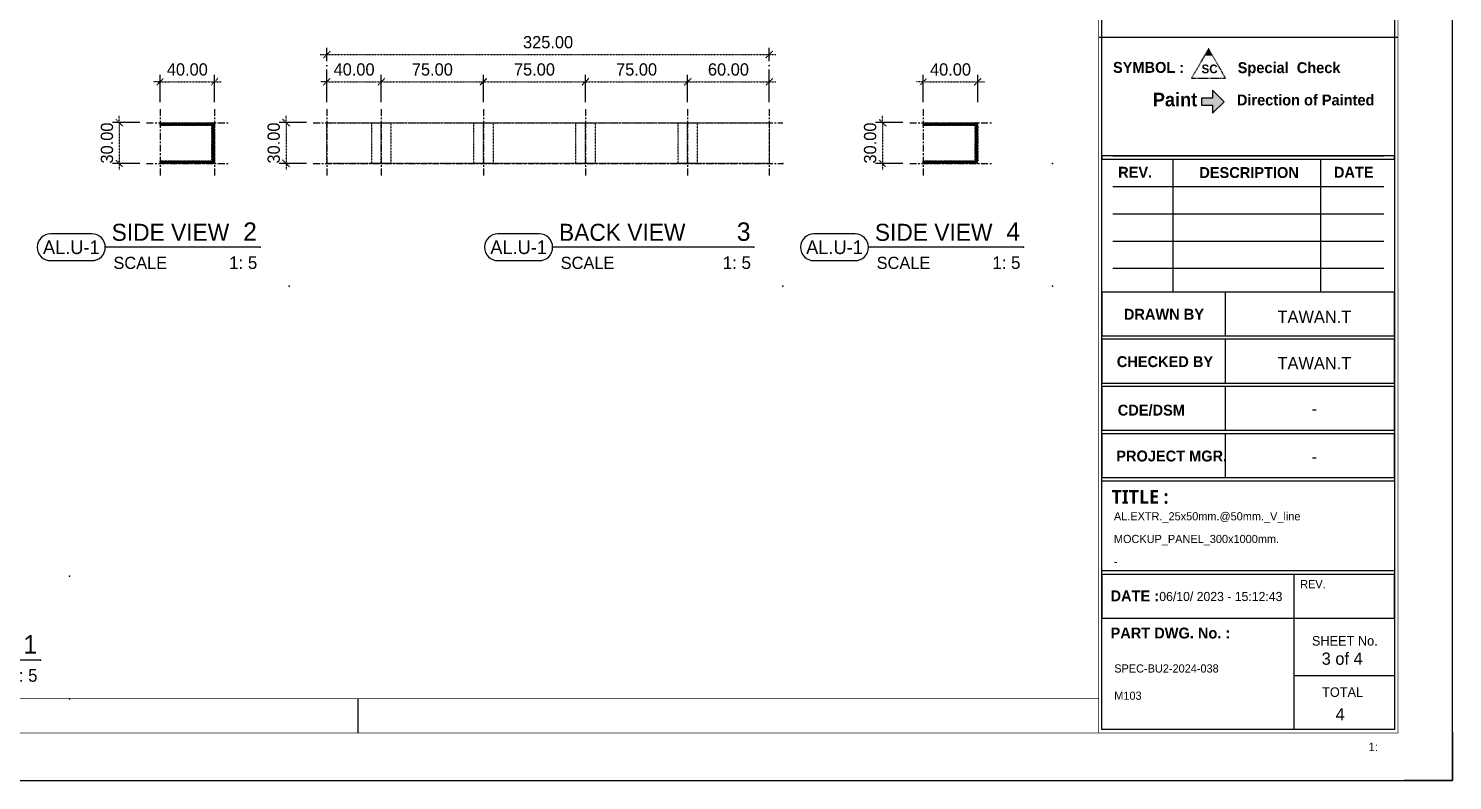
# Model space of a CAD drawing. Header units: millimetres. Extents: x -244126 to 368105, y -173968 to 259060.
# Drawn here: x 12946 to 13992, y 58173 to 58725 of the extents above; entities that cross this region are included whole.
import ezdxf
from ezdxf.enums import TextEntityAlignment as Align

# ---------------------------------------------------------------- set-up
doc = ezdxf.new("R2010")
doc.units = ezdxf.units.MM
doc.header["$MEASUREMENT"] = 0
for name, pattern in [('005_GG_TA_LINE', [13.75, 5, -1.25, 1.25, -1.25, 5]), ('ACAD_ISO04W100', [30, 24, -3, 0, -3]), ('BORDER2', [22.225, 6.35, -3.175, 6.35, -3.175, 0, -3.175]), ('CENTER', [2, 1.25, -0.25, 0.25, -0.25]), ('HIDDEN', [9.525, 6.35, -3.175]), ('TA_GL_000.00010', [0.000275, 0.0001, -2.5e-05, 2.5e-05, -2.5e-05, 0.0001]), ('TA_GL_005.00', [13.75, 5, -1.25, 1.25, -1.25, 5])]:
    doc.linetypes.add(name, pattern=pattern)
for name, color, linetype in [('000 - D I M', 6, 'Continuous'), ('000 - D I M 0.25', 6, 'Continuous'), ('000 - GRID', 8, 'CENTER'), ('000 - H A T C H', 8, 'Continuous'), ('000 - L I N E 0.1', 1, 'Continuous'), ('000 - SYMBOL CON', 1, 'Continuous'), ('000 - T E X T', 4, 'Continuous'), ('000 - TITLEBLOCK', 4, 'Continuous'), ('FL-Support ii', 5, 'Continuous'), ('T E X T', 4, 'Continuous')]:
    doc.layers.add(name, color=color, linetype=linetype)
doc.styles.add('BROWALLIA', font='BrowalliaUPC.ttf')
doc.styles.add('Cetury Gothic', font='GOTHIC.TTF')
doc.styles.add('CORDIA', font='cordia.shx')
doc.styles.add('MtXpl_BrowalliaUPC', font='BrowalliaUPC.ttf')
doc.styles.add('MtXpl_Century_Gothic', font='GOTHICB.TTF')
doc.styles.add('MtXpl_Malgun_Gothic', font='malgunbd.ttf')
doc.styles.add('TA', font='Cordia New.ttf', dxfattribs={"height": 4.5})
doc.dimstyles.new('DIM E-E', dxfattribs={"dimscale": 2, "dimtxt": 0.18, "dimasz": 0.1, "dimexe": 0.1, "dimexo": 0.1, "dimgap": 0.09, "dimtad": 1, "dimtoh": 1, "dimzin": 0, "dimdsep": 46, "dimtxsty": 'CORDIA', "dimblk": 'OBLIQUE', "dimcen": 0.1, "dimdle": 0.1, "dimclrd": 40, "dimclre": 140, "dimclrt": 3, "dimadec": 0, "dimazin": 0, "dimtfac": 1, "dimtix": 1, "dimtmove": 2, "dimatfit": 3, "dimfxl": 1, "dimtolj": 1, "dimtzin": 0, "dimarcsym": 0})

# ---------------------------------------------------------------- blocks, each defined once
blk = doc.blocks.new('A$Cfd196da9')
at = {"color": 0, "linetype": 'ByBlock', "const_width": 0.1}
blk.add_lwpolyline([(-143.5, -98), (96.5, -98), (96.5, 99), (-143.5, 99)], close=True, dxfattribs=at)
blk = doc.blocks.new('*U1676')
h = blk.add_hatch(color=150)
h.dxf.hatch_style = 1
h.paths.add_polyline_path([(1305.8, 537.4), (1303, 532.4), (1308.7, 532.4)])
at = {"layer": 'FL-Support ii'}
blk.add_hatch(color=1, dxfattribs=at).paths.add_polyline_path([(1308.8, 501.1), (1308.8, 506.9), (1317.2, 498.5), (1308.8, 490.2), (1308.8, 496), (1300.5, 496), (1300.5, 501.1)])
at = {"color": 3, "linetype": 'Continuous'}
for p, q in [((1445, 545.6), (1225, 545.6)), ((1279.5, 456.2), (1279.5, 358.7)), ((1388, 456.2), (1388, 358.7)), ((1235.5, 436.2), (1434.5, 436.2)), ((1318.1, 358.7), (1318.1, 326.5)), ((1318.1, 324), (1318.1, 291.9)), ((1318.1, 289.4), (1318.1, 257.2)), ((1318.1, 254.7), (1318.1, 222.6)), ((1368.5, 151.4), (1368.5, 119.3)), ((1368.5, 119.3), (1368.5, 37.5)), ((1368.5, 77.1), (1442.5, 77.1))]:
    blk.add_line(p, q, dxfattribs=at)
at = {"color": 8, "linetype": 'Continuous'}
for p, q in [((1235.5, 458.7), (1434.5, 458.7)), ((1235.5, 416.2), (1434.5, 416.2)), ((1235.5, 396.2), (1434.5, 396.2)), ((1235.5, 376.2), (1434.5, 376.2))]:
    blk.add_line(p, q, dxfattribs=at)
at = {"color": 150, "linetype": 'HIDDEN', "ltscale": 0.1}
blk.add_lwpolyline([(1293.3, 515.8), (1318.3, 515.8), (1305.8, 537.4), (1293.3, 515.8)], dxfattribs=at)
at = {"color": 3, "linetype": 'Continuous'}
for points in [[(1442.5, 456.2), (1442.5, 458.7), (1227.5, 458.7), (1227.5, 456.2)], [(1442.5, 326.5), (1442.5, 358.7), (1227.5, 358.7), (1227.5, 326.5)], [(1442.5, 291.9), (1442.5, 324), (1227.5, 324), (1227.5, 291.9)], [(1442.5, 257.2), (1442.5, 289.4), (1227.5, 289.4), (1227.5, 257.2)], [(1442.5, 222.6), (1442.5, 254.7), (1227.5, 254.7), (1227.5, 222.6)], [(1442.5, 220.1), (1442.5, 153.9), (1227.5, 153.9), (1227.5, 220.1)], [(1442.5, 119.3), (1442.5, 151.4), (1227.5, 151.4), (1227.5, 119.3)], [(1442.5, 119.3), (1442.5, 37.5), (1227.5, 37.5), (1227.5, 119.3)]]:
    blk.add_lwpolyline(points, close=True, dxfattribs=at)
at = {"layer": '000 - L I N E 0.1', "color": 21, "linetype": 'Continuous'}
blk.add_lwpolyline([(1485, 35.6), (1485, 0), (1449.4, 0)], dxfattribs=at)
at = {"layer": '000 - T E X T', "color": 3}
blk.add_line((681.1, 35), (681.1, 60), dxfattribs=at)
at = {"layer": '000 - T E X T', "color": 3, "const_width": 0.5}
blk.add_lwpolyline([(1445, 35), (1225, 35), (1225, 1020), (1445, 1020)], close=True, dxfattribs=at)
at = {"layer": '000 - T E X T', "color": 3}
blk.add_lwpolyline([(1442.5, 37.5), (1227.5, 37.5), (1227.5, 1017.5), (1442.5, 1017.5)], close=True, dxfattribs=at)
at = {"layer": '000 - T E X T', "color": 3, "const_width": 0.5}
blk.add_lwpolyline([(25, 60), (1225, 60)], dxfattribs=at)
at = {"layer": '000 - TITLEBLOCK', "color": 250}
blk.add_lwpolyline([(0, 0), (1485, 0), (1485, 1050), (0, 1050)], close=True, dxfattribs=at)
at = {"layer": 'FL-Support ii', "color": 5}
blk.add_lwpolyline([(1308.8, 490.2), (1317.2, 498.5), (1308.8, 506.9), (1308.8, 501.1), (1300.5, 501.1), (1300.5, 496), (1308.8, 496)], close=True, dxfattribs=at)
at = {"layer": '000 - T E X T', "color": 3, "xscale": 5, "yscale": 5, "zscale": 5}
blk.add_blockref('A$Cfd196da9', (742.5, 525), dxfattribs=at)
at = {"color": 4, "style": 'Cetury Gothic'}
blk.add_text(' 1:', height=6.25, dxfattribs=at).set_placement((1421, 21.6))
at = {"color": 4, "style": 'TA'}
blk.add_attdef('PAPER_SIZE', text='', height=6.25, dxfattribs=at).set_placement((1421.5, 24.9), align=Align.MIDDLE_RIGHT)
blk.add_attdef('SCALE_SIZE', text='', height=6.25, dxfattribs=at).set_placement((1433.8, 25.1), align=Align.MIDDLE_LEFT)
at = {"layer": '000 - D I M 0.25', "color": 2, "insert": (1297.5, 505.1), "char_height": 10, "width": 335.568, "attachment_point": 3, "style": 'BROWALLIA'}
blk.add_mtext('{\\fBrowalliaUPC|b1|i0|c222|p34;Paint}', dxfattribs=at)
at = {"layer": '000 - T E X T', "linetype": '005_GG_TA_LINE', "insert": (1267.1, 138.5), "char_height": 6.719, "attachment_point": 1, "style": 'Cetury Gothic'}
blk.add_mtext(' 06/10/ 2023 - 15:12:43 ', dxfattribs=at)
at = {"layer": '000 - T E X T', "color": 250, "style": 'TA'}
for tag, height, p in [('SUPERLINK', 5, (43.2, 1039.4)), ('NAMEFILE', 5, (43.2, 1029.4)), ('SC', 100, (8.4, 938))]:
    blk.add_attdef(tag, text='', height=height, dxfattribs=at).set_placement(p, align=Align.MIDDLE_LEFT)
at = {"layer": '000 - T E X T', "color": 4, "style": 'TA'}
for tag, height, p in [('NAME_JOB_1', 5, (1309.2, 845.6)), ('NAME_JOB_2', 5, (1309.2, 834.7)), ('NAME_PROJECT_1', 7.5, (1234.5, 797.4)), ('NAME_PROJECT_2', 7.5, (1234.5, 778.9)), ('NAME_PROJECT_3', 7.5, (1234.5, 760.4)), ('CODE_VALUE_1', 4.75, (1302.9, 722.8)), ('CODE_VALUE_2', 4.75, (1302.9, 707.8)), ('PART_NAME_VALUE_1', 4.75, (1302.9, 689.7)), ('PART_NAME_VALUE_2', 4.75, (1302.9, 674.7)), ('PART_NAME_VALUE_3', 4.75, (1302.9, 659.7)), ('MATTERIAL_VALUE_1', 9, (1304.9, 642.3)), ('SPEC_VALUE', 9, (1304.9, 621.7)), ('THICKNESS_VALUE', 9, (1304.9, 601.3)), ('COATING_VALUE_1', 9, (1304.9, 581.3)), ('COATING_VALUE_2', 9, (1304.9, 561.2)), ('NAME_TITLE_1', 6, (1236.3, 194)), ('NAME_TITLE_2', 6, (1236.3, 177.4)), ('NAME_TITLE_3', 6, (1236.3, 160.7)), ('DRAWING_NO1', 6, (1236.5, 82.3)), ('DRAWING_NO2', 6, (1236.5, 62.3))]:
    blk.add_attdef(tag, text='', height=height, dxfattribs=at).set_placement(p, align=Align.MIDDLE_LEFT)
for tag, p in [('NAME_DAFT', (1383.5, 340.5)), ('NAME_CHECKED', (1383.5, 306.5)), ('NAME_DESIGNER', (1383.5, 273)), ('NAME_DESIGN_MGR', (1383.5, 237.8))]:
    blk.add_attdef(tag, text='', height=9, dxfattribs=at).set_placement(p, align=Align.MIDDLE_CENTER)
for tag, p, height in [('REV', (1383.8, 125.6), 9.38), ('NAME_REMARK', (138.2, 43.3), 10)]:
    blk.add_attdef(tag, p, '', height=height, dxfattribs=at)
at = {"layer": '000 - T E X T', "color": 4, "style": 'Cetury Gothic'}
for tag, p in [('SHEET_NO.', (1403.9, 85)), ('TOTAL_SHEET_NO.', (1402.4, 44.1))]:
    blk.add_attdef(tag, text='', height=9, dxfattribs=at).set_placement(p, align=Align.CENTER)
at = {"layer": 'T E X T', "color": 4, "linetype": '005_GG_TA_LINE'}
for s, height, style, p in [('SYMBOL :', 8, 'MtXpl_Century_Gothic', (1235.6, 519.7)), ('Special  Check', 8, 'MtXpl_Century_Gothic', (1327.2, 519.5)), ('Direction of Painted', 8, 'MtXpl_Century_Gothic', (1326.6, 495.8)), ('REV.', 8, 'MtXpl_Century_Gothic', (1239.4, 442.7)), ('DESCRIPTION', 8, 'MtXpl_Century_Gothic', (1299, 442.5)), ('DATE', 8, 'MtXpl_Century_Gothic', (1397.9, 442.7)), ('DRAWN BY', 8, 'MtXpl_Century_Gothic', (1243.6, 338.4)), ('CHECKED BY', 8, 'MtXpl_Century_Gothic', (1238.4, 303.6)), ('CDE/DSM', 8, 'MtXpl_Century_Gothic', (1239.1, 268)), ('PROJECT MGR.', 8, 'MtXpl_Century_Gothic', (1238, 234.3)), ('TITLE :', 10, 'MtXpl_Malgun_Gothic', (1234.5, 203.3)), ('REV.', 6, 'Cetury Gothic', (1373.1, 141.2)), ('DATE :', 8, 'MtXpl_Century_Gothic', (1233.8, 131.6)), ('PART DWG. No. :', 8, 'MtXpl_Century_Gothic', (1233.8, 104.3)), ('SHEET No.', 7, 'Cetury Gothic', (1381.7, 99.1)), ('TOTAL', 7, 'Cetury Gothic', (1389.2, 61.4))]:
    blk.add_text(s, height=height, dxfattribs=dict(at, style=style)).set_placement(p)
at = {"layer": 'T E X T', "color": 150, "insert": (1300.6, 525.8), "char_height": 6.4, "attachment_point": 1, "style": 'Cetury Gothic'}
blk.add_mtext('{\\fCentury Gothic|b1|i0|c0|p34;SC}', dxfattribs=at)
blk = doc.blocks.new('*U874')
at = {"color": 4}
blk.add_line((-4.26, 5.7), (-44.26, 5.7), dxfattribs=at)
at = {"linetype": 'TA_GL_000.00010'}
blk.add_point((0, 18), dxfattribs=at)
for p in [(-4.26, 5.7), (0, 0)]:
    blk.add_point(p)
at = {"layer": '000 - SYMBOL CON', "color": 0, "linetype": 'ByBlock'}
blk.add_lwpolyline([(-52.3, 7.66, 0.414214), (-54.26, 5.7, 0.414214), (-52.3, 3.74), (-46.22, 3.74, 0.414214), (-44.26, 5.7, 0.414214), (-46.22, 7.66)], format="xyb", close=True, dxfattribs=at)
at = {"color": 4, "linetype": 'BORDER2', "style": 'Cetury Gothic'}
blk.add_text('SCALE', height=1.8, dxfattribs=at).set_placement((-43.07, 2.51))
at = {"color": 0, "style": 'TA'}
for tag, p in [('HEADING2', (-43.33, 10.65)), ('HEADING', (-43.33, 6.65))]:
    blk.add_attdef(tag, p, '', height=2.5, dxfattribs=at)
for tag, height, p in [('LO', 2.7, (-4.76, 6.65)), ('SC', 1.85, (-4.7, 2.51))]:
    blk.add_attdef(tag, text='', height=height, dxfattribs=at).set_placement(p, align=Align.RIGHT)
at = {"layer": '000 - T E X T', "color": 0, "style": 'MtXpl_BrowalliaUPC'}
blk.add_attdef('NO.CODE', text='', height=2, dxfattribs=at).set_placement((-49.26, 5.7), align=Align.MIDDLE_CENTER)
blk = doc.blocks.new('_Oblique')
at = {"color": 0, "linetype": 'ByBlock', "lineweight": -2}
blk.add_line((-0.5, -0.5), (0.5, 0.5), dxfattribs=at)
blk = doc.blocks.new('*D4412')
at = {"layer": '000 - D I M', "color": 40, "linetype": 'TA_GL_000.00010', "lineweight": -2, "transparency": 16777216}
for p, q in [((13042.7, 58686), (13037.7, 58686)), ((13042.7, 58686), (13082.7, 58686)), ((13082.7, 58686), (13087.7, 58686))]:
    blk.add_line(p, q, dxfattribs=at)
at = {"layer": '000 - D I M', "color": 140, "linetype": 'ACAD_ISO04W100', "lineweight": -2, "transparency": 16777216}
for p, q in [((13042.7, 58671), (13042.7, 58691)), ((13082.7, 58671), (13082.7, 58691))]:
    blk.add_line(p, q, dxfattribs=at)
at = {"layer": 'Defpoints', "color": 0, "linetype": 'TA_GL_000.00010', "transparency": 16777216}
for p in [(13082.7, 58686), (13042.7, 58666), (13082.7, 58666)]:
    blk.add_point(p, dxfattribs=at)
at = {"layer": '000 - D I M', "color": 40, "linetype": 'TA_GL_000.00010', "lineweight": -2, "transparency": 16777216, "xscale": 5, "yscale": 5, "zscale": 5}
blk.add_blockref('_Oblique', (13042.7, 58686), dxfattribs=at)
at = {"layer": '000 - D I M', "color": 40, "linetype": 'TA_GL_000.00010', "lineweight": -2, "transparency": 16777216, "xscale": 5, "yscale": 5, "zscale": 5, "rotation": 180}
blk.add_blockref('_Oblique', (13082.7, 58686), dxfattribs=at)
at = {"layer": '000 - D I M', "color": 3, "linetype": 'TA_GL_000.00010', "transparency": 16777216, "insert": (13062.7, 58695), "char_height": 9, "attachment_point": 5, "style": 'CORDIA'}
blk.add_mtext('\\A1;40.00', dxfattribs=at)
blk = doc.blocks.new('*D4413')
at = {"layer": '000 - D I M', "color": 140, "linetype": 'ACAD_ISO04W100', "lineweight": -2, "transparency": 16777216}
for p, q in [((13027.7, 58656), (13007.7, 58656)), ((13027.7, 58626), (13007.7, 58626))]:
    blk.add_line(p, q, dxfattribs=at)
at = {"layer": '000 - D I M', "color": 40, "linetype": 'TA_GL_000.00010', "lineweight": -2, "transparency": 16777216}
for p, q in [((13012.7, 58656), (13012.7, 58661)), ((13012.7, 58656), (13012.7, 58626)), ((13012.7, 58626), (13012.7, 58621))]:
    blk.add_line(p, q, dxfattribs=at)
at = {"layer": 'Defpoints', "color": 0, "linetype": 'TA_GL_000.00010', "transparency": 16777216}
for p in [(13032.7, 58656), (13012.7, 58626), (13032.7, 58626)]:
    blk.add_point(p, dxfattribs=at)
at = {"layer": '000 - D I M', "color": 40, "linetype": 'TA_GL_000.00010', "lineweight": -2, "transparency": 16777216, "xscale": 5, "yscale": 5, "zscale": 5}
for p, rotation in [((13012.7, 58656), 270), ((13012.7, 58626), 90)]:
    blk.add_blockref('_Oblique', p, dxfattribs=dict(at, rotation=rotation))
at = {"layer": '000 - D I M', "color": 3, "linetype": 'TA_GL_000.00010', "transparency": 16777216, "insert": (13003.7, 58641), "char_height": 9, "attachment_point": 5, "rotation": 90, "style": 'CORDIA'}
blk.add_mtext('\\A1;30.00', dxfattribs=at)
blk = doc.blocks.new('*U877')
at = {"color": 4}
blk.add_line((-4.26, 5.7), (-27.02, 5.7), dxfattribs=at)
at = {"linetype": 'TA_GL_000.00010'}
blk.add_point((0, 18), dxfattribs=at)
for p in [(-4.26, 5.7), (0, 0)]:
    blk.add_point(p)
at = {"layer": '000 - SYMBOL CON', "color": 0, "linetype": 'ByBlock'}
blk.add_lwpolyline([(-35.06, 7.66, 0.414214), (-37.02, 5.7, 0.414214), (-35.06, 3.74), (-28.98, 3.74, 0.414214), (-27.02, 5.7, 0.414214), (-28.98, 7.66)], format="xyb", close=True, dxfattribs=at)
at = {"color": 4, "linetype": 'BORDER2', "style": 'Cetury Gothic'}
blk.add_text('SCALE', height=1.8, dxfattribs=at).set_placement((-25.83, 2.51))
at = {"color": 0, "style": 'TA'}
for tag, p in [('HEADING2', (-26.09, 10.65)), ('HEADING', (-26.09, 6.65))]:
    blk.add_attdef(tag, p, '', height=2.5, dxfattribs=at)
for tag, height, p in [('LO', 2.7, (-4.76, 6.65)), ('SC', 1.85, (-4.7, 2.51))]:
    blk.add_attdef(tag, text='', height=height, dxfattribs=at).set_placement(p, align=Align.RIGHT)
at = {"layer": '000 - T E X T', "color": 0, "style": 'MtXpl_BrowalliaUPC'}
blk.add_attdef('NO.CODE', text='', height=2, dxfattribs=at).set_placement((-32.02, 5.7), align=Align.MIDDLE_CENTER)
blk = doc.blocks.new('*D4398')
at = {"layer": '000 - D I M', "color": 140, "linetype": 'ACAD_ISO04W100', "lineweight": -2, "transparency": 16777216}
for p, q in [((13150.2, 58656), (13130.2, 58656)), ((13150.2, 58626), (13130.2, 58626))]:
    blk.add_line(p, q, dxfattribs=at)
at = {"layer": '000 - D I M', "color": 40, "linetype": 'TA_GL_000.00010', "lineweight": -2, "transparency": 16777216}
for p, q in [((13135.2, 58656), (13135.2, 58661)), ((13135.2, 58656), (13135.2, 58626)), ((13135.2, 58626), (13135.2, 58621))]:
    blk.add_line(p, q, dxfattribs=at)
at = {"layer": 'Defpoints', "color": 0, "linetype": 'TA_GL_000.00010', "transparency": 16777216}
for p in [(13155.2, 58656), (13135.2, 58626), (13155.2, 58626)]:
    blk.add_point(p, dxfattribs=at)
at = {"layer": '000 - D I M', "color": 40, "linetype": 'TA_GL_000.00010', "lineweight": -2, "transparency": 16777216, "xscale": 5, "yscale": 5, "zscale": 5}
for p, rotation in [((13135.2, 58656), 270), ((13135.2, 58626), 90)]:
    blk.add_blockref('_Oblique', p, dxfattribs=dict(at, rotation=rotation))
at = {"layer": '000 - D I M', "color": 3, "linetype": 'TA_GL_000.00010', "transparency": 16777216, "insert": (13126.2, 58641), "char_height": 9, "attachment_point": 5, "rotation": 90, "style": 'CORDIA'}
blk.add_mtext('\\A1;30.00', dxfattribs=at)
blk = doc.blocks.new('*D4399')
at = {"layer": '000 - D I M', "color": 40, "linetype": 'TA_GL_000.00010', "lineweight": -2, "transparency": 16777216}
for p, q in [((13165.2, 58686), (13160.2, 58686)), ((13165.2, 58686), (13205.2, 58686)), ((13205.2, 58686), (13210.2, 58686))]:
    blk.add_line(p, q, dxfattribs=at)
at = {"layer": '000 - D I M', "color": 140, "linetype": 'ACAD_ISO04W100', "lineweight": -2, "transparency": 16777216}
for p, q in [((13165.2, 58671), (13165.2, 58691)), ((13205.2, 58671), (13205.2, 58691))]:
    blk.add_line(p, q, dxfattribs=at)
at = {"layer": 'Defpoints', "color": 0, "linetype": 'TA_GL_000.00010', "transparency": 16777216}
for p in [(13205.2, 58686), (13165.2, 58666), (13205.2, 58666)]:
    blk.add_point(p, dxfattribs=at)
at = {"layer": '000 - D I M', "color": 40, "linetype": 'TA_GL_000.00010', "lineweight": -2, "transparency": 16777216, "xscale": 5, "yscale": 5, "zscale": 5}
blk.add_blockref('_Oblique', (13165.2, 58686), dxfattribs=at)
at = {"layer": '000 - D I M', "color": 40, "linetype": 'TA_GL_000.00010', "lineweight": -2, "transparency": 16777216, "xscale": 5, "yscale": 5, "zscale": 5, "rotation": 180}
blk.add_blockref('_Oblique', (13205.2, 58686), dxfattribs=at)
at = {"layer": '000 - D I M', "color": 3, "linetype": 'TA_GL_000.00010', "transparency": 16777216, "insert": (13185.2, 58695), "char_height": 9, "attachment_point": 5, "style": 'CORDIA'}
blk.add_mtext('\\A1;40.00', dxfattribs=at)
blk = doc.blocks.new('*D4400')
at = {"layer": '000 - D I M', "color": 40, "linetype": 'TA_GL_000.00010', "lineweight": -2, "transparency": 16777216}
blk.add_line((13200.2, 58686), (13285.2, 58686), dxfattribs=at)
at = {"layer": '000 - D I M', "color": 140, "linetype": 'ACAD_ISO04W100', "lineweight": -2, "transparency": 16777216}
for p, q in [((13205.2, 58671), (13205.2, 58691)), ((13280.2, 58671), (13280.2, 58691))]:
    blk.add_line(p, q, dxfattribs=at)
at = {"layer": 'Defpoints', "color": 0, "linetype": 'TA_GL_000.00010', "transparency": 16777216}
for p in [(13280.2, 58686), (13205.2, 58666), (13280.2, 58666)]:
    blk.add_point(p, dxfattribs=at)
at = {"layer": '000 - D I M', "color": 40, "linetype": 'TA_GL_000.00010', "lineweight": -2, "transparency": 16777216, "xscale": 5, "yscale": 5, "zscale": 5, "rotation": 180}
blk.add_blockref('_Oblique', (13205.2, 58686), dxfattribs=at)
at = {"layer": '000 - D I M', "color": 40, "linetype": 'TA_GL_000.00010', "lineweight": -2, "transparency": 16777216, "xscale": 5, "yscale": 5, "zscale": 5}
blk.add_blockref('_Oblique', (13280.2, 58686), dxfattribs=at)
at = {"layer": '000 - D I M', "color": 3, "linetype": 'TA_GL_000.00010', "transparency": 16777216, "insert": (13242.7, 58695), "char_height": 9, "attachment_point": 5, "style": 'CORDIA'}
blk.add_mtext('\\A1;75.00', dxfattribs=at)
blk = doc.blocks.new('*D4401')
at = {"layer": '000 - D I M', "color": 40, "linetype": 'TA_GL_000.00010', "lineweight": -2, "transparency": 16777216}
blk.add_line((13275.2, 58686), (13360.2, 58686), dxfattribs=at)
at = {"layer": '000 - D I M', "color": 140, "linetype": 'ACAD_ISO04W100', "lineweight": -2, "transparency": 16777216}
for p, q in [((13280.2, 58671), (13280.2, 58691)), ((13355.2, 58671), (13355.2, 58691))]:
    blk.add_line(p, q, dxfattribs=at)
at = {"layer": 'Defpoints', "color": 0, "linetype": 'TA_GL_000.00010', "transparency": 16777216}
for p in [(13355.2, 58686), (13280.2, 58666), (13355.2, 58666)]:
    blk.add_point(p, dxfattribs=at)
at = {"layer": '000 - D I M', "color": 40, "linetype": 'TA_GL_000.00010', "lineweight": -2, "transparency": 16777216, "xscale": 5, "yscale": 5, "zscale": 5, "rotation": 180}
blk.add_blockref('_Oblique', (13280.2, 58686), dxfattribs=at)
at = {"layer": '000 - D I M', "color": 40, "linetype": 'TA_GL_000.00010', "lineweight": -2, "transparency": 16777216, "xscale": 5, "yscale": 5, "zscale": 5}
blk.add_blockref('_Oblique', (13355.2, 58686), dxfattribs=at)
at = {"layer": '000 - D I M', "color": 3, "linetype": 'TA_GL_000.00010', "transparency": 16777216, "insert": (13317.7, 58695), "char_height": 9, "attachment_point": 5, "style": 'CORDIA'}
blk.add_mtext('\\A1;75.00', dxfattribs=at)
blk = doc.blocks.new('*D4402')
at = {"layer": '000 - D I M', "color": 40, "linetype": 'TA_GL_000.00010', "lineweight": -2, "transparency": 16777216}
blk.add_line((13350.2, 58686), (13435.2, 58686), dxfattribs=at)
at = {"layer": '000 - D I M', "color": 140, "linetype": 'ACAD_ISO04W100', "lineweight": -2, "transparency": 16777216}
for p, q in [((13355.2, 58671), (13355.2, 58691)), ((13430.2, 58671), (13430.2, 58691))]:
    blk.add_line(p, q, dxfattribs=at)
at = {"layer": 'Defpoints', "color": 0, "linetype": 'TA_GL_000.00010', "transparency": 16777216}
for p in [(13430.2, 58686), (13355.2, 58666), (13430.2, 58666)]:
    blk.add_point(p, dxfattribs=at)
at = {"layer": '000 - D I M', "color": 40, "linetype": 'TA_GL_000.00010', "lineweight": -2, "transparency": 16777216, "xscale": 5, "yscale": 5, "zscale": 5, "rotation": 180}
blk.add_blockref('_Oblique', (13355.2, 58686), dxfattribs=at)
at = {"layer": '000 - D I M', "color": 40, "linetype": 'TA_GL_000.00010', "lineweight": -2, "transparency": 16777216, "xscale": 5, "yscale": 5, "zscale": 5}
blk.add_blockref('_Oblique', (13430.2, 58686), dxfattribs=at)
at = {"layer": '000 - D I M', "color": 3, "linetype": 'TA_GL_000.00010', "transparency": 16777216, "insert": (13392.7, 58695), "char_height": 9, "attachment_point": 5, "style": 'CORDIA'}
blk.add_mtext('\\A1;75.00', dxfattribs=at)
blk = doc.blocks.new('*D4403')
at = {"layer": '000 - D I M', "color": 40, "linetype": 'TA_GL_000.00010', "lineweight": -2, "transparency": 16777216}
blk.add_line((13425.2, 58686), (13495.2, 58686), dxfattribs=at)
at = {"layer": '000 - D I M', "color": 140, "linetype": 'ACAD_ISO04W100', "lineweight": -2, "transparency": 16777216}
for p, q in [((13430.2, 58671), (13430.2, 58691)), ((13490.2, 58671), (13490.2, 58691))]:
    blk.add_line(p, q, dxfattribs=at)
at = {"layer": 'Defpoints', "color": 0, "linetype": 'TA_GL_000.00010', "transparency": 16777216}
for p in [(13490.2, 58686), (13430.2, 58666), (13490.2, 58666)]:
    blk.add_point(p, dxfattribs=at)
at = {"layer": '000 - D I M', "color": 40, "linetype": 'TA_GL_000.00010', "lineweight": -2, "transparency": 16777216, "xscale": 5, "yscale": 5, "zscale": 5, "rotation": 180}
blk.add_blockref('_Oblique', (13430.2, 58686), dxfattribs=at)
at = {"layer": '000 - D I M', "color": 40, "linetype": 'TA_GL_000.00010', "lineweight": -2, "transparency": 16777216, "xscale": 5, "yscale": 5, "zscale": 5}
blk.add_blockref('_Oblique', (13490.2, 58686), dxfattribs=at)
at = {"layer": '000 - D I M', "color": 3, "linetype": 'TA_GL_000.00010', "transparency": 16777216, "insert": (13460.2, 58695), "char_height": 9, "attachment_point": 5, "style": 'CORDIA'}
blk.add_mtext('\\A1;60.00', dxfattribs=at)
blk = doc.blocks.new('*D4404')
at = {"layer": '000 - D I M', "color": 40, "linetype": 'TA_GL_000.00010', "lineweight": -2, "transparency": 16777216}
blk.add_line((13160.2, 58706), (13495.2, 58706), dxfattribs=at)
at = {"layer": '000 - D I M', "color": 140, "linetype": 'ACAD_ISO04W100', "lineweight": -2, "transparency": 16777216}
for p, q in [((13165.2, 58671), (13165.2, 58711)), ((13490.2, 58671), (13490.2, 58711))]:
    blk.add_line(p, q, dxfattribs=at)
at = {"layer": 'Defpoints', "color": 0, "linetype": 'TA_GL_000.00010', "transparency": 16777216}
for p in [(13490.2, 58706), (13165.2, 58666), (13490.2, 58666)]:
    blk.add_point(p, dxfattribs=at)
at = {"layer": '000 - D I M', "color": 40, "linetype": 'TA_GL_000.00010', "lineweight": -2, "transparency": 16777216, "xscale": 5, "yscale": 5, "zscale": 5, "rotation": 180}
blk.add_blockref('_Oblique', (13165.2, 58706), dxfattribs=at)
at = {"layer": '000 - D I M', "color": 40, "linetype": 'TA_GL_000.00010', "lineweight": -2, "transparency": 16777216, "xscale": 5, "yscale": 5, "zscale": 5}
blk.add_blockref('_Oblique', (13490.2, 58706), dxfattribs=at)
at = {"layer": '000 - D I M', "color": 3, "linetype": 'TA_GL_000.00010', "transparency": 16777216, "insert": (13327.7, 58715), "char_height": 9, "attachment_point": 5, "style": 'CORDIA'}
blk.add_mtext('\\A1;325.00', dxfattribs=at)
blk = doc.blocks.new('*U876')
at = {"color": 4}
blk.add_line((-4.26, 5.7), (-33.83, 5.7), dxfattribs=at)
at = {"linetype": 'TA_GL_000.00010'}
blk.add_point((0, 18), dxfattribs=at)
for p in [(-4.26, 5.7), (0, 0)]:
    blk.add_point(p)
at = {"layer": '000 - SYMBOL CON', "color": 0, "linetype": 'ByBlock'}
blk.add_lwpolyline([(-41.87, 7.66, 0.414214), (-43.83, 5.7, 0.414214), (-41.87, 3.74), (-35.79, 3.74, 0.414214), (-33.83, 5.7, 0.414214), (-35.79, 7.66)], format="xyb", close=True, dxfattribs=at)
at = {"color": 4, "linetype": 'BORDER2', "style": 'Cetury Gothic'}
blk.add_text('SCALE', height=1.8, dxfattribs=at).set_placement((-32.65, 2.51))
at = {"color": 0, "style": 'TA'}
for tag, p in [('HEADING2', (-32.9, 10.65)), ('HEADING', (-32.9, 6.65))]:
    blk.add_attdef(tag, p, '', height=2.5, dxfattribs=at)
for tag, height, p in [('LO', 2.7, (-4.76, 6.65)), ('SC', 1.85, (-4.7, 2.51))]:
    blk.add_attdef(tag, text='', height=height, dxfattribs=at).set_placement(p, align=Align.RIGHT)
at = {"layer": '000 - T E X T', "color": 0, "style": 'MtXpl_BrowalliaUPC'}
blk.add_attdef('NO.CODE', text='', height=2, dxfattribs=at).set_placement((-38.83, 5.7), align=Align.MIDDLE_CENTER)
blk = doc.blocks.new('*D4414')
at = {"layer": '000 - D I M', "color": 40, "linetype": 'TA_GL_000.00010', "lineweight": -2, "transparency": 16777216}
for p, q in [((13603.3, 58686), (13598.3, 58686)), ((13603.3, 58686), (13643.3, 58686)), ((13643.3, 58686), (13648.3, 58686))]:
    blk.add_line(p, q, dxfattribs=at)
at = {"layer": '000 - D I M', "color": 140, "linetype": 'ACAD_ISO04W100', "lineweight": -2, "transparency": 16777216}
for p, q in [((13603.3, 58671), (13603.3, 58691)), ((13643.3, 58671), (13643.3, 58691))]:
    blk.add_line(p, q, dxfattribs=at)
at = {"layer": 'Defpoints', "color": 0, "linetype": 'TA_GL_000.00010', "transparency": 16777216}
for p in [(13643.3, 58686), (13603.3, 58666), (13643.3, 58666)]:
    blk.add_point(p, dxfattribs=at)
at = {"layer": '000 - D I M', "color": 40, "linetype": 'TA_GL_000.00010', "lineweight": -2, "transparency": 16777216, "xscale": 5, "yscale": 5, "zscale": 5}
blk.add_blockref('_Oblique', (13603.3, 58686), dxfattribs=at)
at = {"layer": '000 - D I M', "color": 40, "linetype": 'TA_GL_000.00010', "lineweight": -2, "transparency": 16777216, "xscale": 5, "yscale": 5, "zscale": 5, "rotation": 180}
blk.add_blockref('_Oblique', (13643.3, 58686), dxfattribs=at)
at = {"layer": '000 - D I M', "color": 3, "linetype": 'TA_GL_000.00010', "transparency": 16777216, "insert": (13623.3, 58695), "char_height": 9, "attachment_point": 5, "style": 'CORDIA'}
blk.add_mtext('\\A1;40.00', dxfattribs=at)
blk = doc.blocks.new('*D4415')
at = {"layer": '000 - D I M', "color": 140, "linetype": 'ACAD_ISO04W100', "lineweight": -2, "transparency": 16777216}
for p, q in [((13588.3, 58656), (13568.3, 58656)), ((13588.3, 58626), (13568.3, 58626))]:
    blk.add_line(p, q, dxfattribs=at)
at = {"layer": '000 - D I M', "color": 40, "linetype": 'TA_GL_000.00010', "lineweight": -2, "transparency": 16777216}
for p, q in [((13573.3, 58656), (13573.3, 58661)), ((13573.3, 58656), (13573.3, 58626)), ((13573.3, 58626), (13573.3, 58621))]:
    blk.add_line(p, q, dxfattribs=at)
at = {"layer": 'Defpoints', "color": 0, "linetype": 'TA_GL_000.00010', "transparency": 16777216}
for p in [(13593.3, 58656), (13573.3, 58626), (13593.3, 58626)]:
    blk.add_point(p, dxfattribs=at)
at = {"layer": '000 - D I M', "color": 40, "linetype": 'TA_GL_000.00010', "lineweight": -2, "transparency": 16777216, "xscale": 5, "yscale": 5, "zscale": 5}
for p, rotation in [((13573.3, 58656), 270), ((13573.3, 58626), 90)]:
    blk.add_blockref('_Oblique', p, dxfattribs=dict(at, rotation=rotation))
at = {"layer": '000 - D I M', "color": 3, "linetype": 'TA_GL_000.00010', "transparency": 16777216, "insert": (13564.3, 58641), "char_height": 9, "attachment_point": 5, "rotation": 90, "style": 'CORDIA'}
blk.add_mtext('\\A1;30.00', dxfattribs=at)
blk = doc.blocks.new('*U441')
at = {"color": 3}
blk.add_point((0, -30), dxfattribs=at)
at = {"layer": '000 - GRID', "color": 0, "linetype": 'ByBlock'}
blk.add_line((0, 10), (0, -40), dxfattribs=at)
at = {"layer": '000 - GRID', "color": 0}
blk.add_point((0, 0), dxfattribs=at)
at = {"style": 'TA', "flags": 1}
blk.add_attdef('LOCATION', (6, 6), '', height=4.5, dxfattribs=at)
blk = doc.blocks.new('*U442')
at = {"color": 3}
blk.add_point((0, -40), dxfattribs=at)
at = {"layer": '000 - GRID', "color": 0, "linetype": 'ByBlock'}
blk.add_line((0, 10), (0, -50), dxfattribs=at)
at = {"layer": '000 - GRID', "color": 0}
blk.add_point((0, 0), dxfattribs=at)
at = {"style": 'TA', "flags": 1}
blk.add_attdef('LOCATION', (6, 6), '', height=4.5, dxfattribs=at)
blk = doc.blocks.new('*U433')
at = {"color": 3}
blk.add_point((0, -325), dxfattribs=at)
at = {"layer": '000 - GRID', "color": 0, "linetype": 'ByBlock'}
blk.add_line((0, 10), (0, -335), dxfattribs=at)
at = {"layer": '000 - GRID', "color": 0}
blk.add_point((0, 0), dxfattribs=at)
at = {"style": 'TA', "flags": 1}
blk.add_attdef('LOCATION', (6, 6), '', height=4.5, dxfattribs=at)

msp = doc.modelspace()

# ---------------------------------------------------------------- hatches: boundary and pattern name
at = {"layer": '000 - H A T C H', "linetype": 'TA_GL_000.00010'}
h = msp.add_hatch(dxfattribs=at)
h.set_pattern_fill('ANSI32', color=8, scale=3)
h.set_pattern_definition([(45, (15887.2206, 52671.1662), (-0.79549513, 0.79549513), []), (45, (15887.751, 52671.1662), (-0.79549513, 0.79549513), [])])
edge = h.paths.add_edge_path()
edge.add_line((13042.71358, 58655.95662), (13080.71358, 58655.95662))
edge.add_arc((13080.71358, 58653.95662), 2, 0, 90, ccw=False)
edge.add_line((13082.71358, 58653.95662), (13082.71358, 58627.95662))
edge.add_arc((13080.71358, 58627.95662), 2, -90, 0, ccw=False)
edge.add_line((13080.71358, 58625.95662), (13042.71358, 58625.95662))
edge.add_line((13042.71358, 58625.95662), (13042.71358, 58627.95662))
edge.add_line((13042.71358, 58627.95662), (13080.71358, 58627.95662))
edge.add_line((13080.71358, 58627.95662), (13080.71358, 58653.95662))
edge.add_line((13080.71358, 58653.95662), (13042.71358, 58653.95662))
edge.add_line((13042.71358, 58653.95662), (13042.71358, 58655.95662))
h = msp.add_hatch(dxfattribs=at)
h.set_pattern_fill('ANSI32', color=8, scale=3)
h.set_pattern_definition([(45, (16447.8484, 52671.1662), (-0.79549513, 0.79549513), []), (45, (16448.3788, 52671.1662), (-0.79549513, 0.79549513), [])])
edge = h.paths.add_edge_path()
edge.add_line((13603.3414, 58655.95662), (13641.3414, 58655.95662))
edge.add_arc((13641.3414, 58653.95662), 2, 0, 90, ccw=False)
edge.add_line((13643.3414, 58653.95662), (13643.3414, 58627.95662))
edge.add_arc((13641.3414, 58627.95662), 2, -90, 0, ccw=False)
edge.add_line((13641.3414, 58625.95662), (13603.3414, 58625.95662))
edge.add_line((13603.3414, 58625.95662), (13603.3414, 58627.95662))
edge.add_line((13603.3414, 58627.95662), (13641.3414, 58627.95662))
edge.add_line((13641.3414, 58627.95662), (13641.3414, 58653.95662))
edge.add_line((13641.3414, 58653.95662), (13603.3414, 58653.95662))
edge.add_line((13603.3414, 58653.95662), (13603.3414, 58655.95662))

# ---------------------------------------------------------------- linework, layer by layer
at = {"color": 3, "linetype": 'TA_GL_000.00010'}
for p, q in [((13165.21509, 58625.95662), (13165.21509, 58655.95662)), ((13165.21509, 58655.95662), (13490.21509, 58655.95662)), ((13490.21509, 58655.95662), (13490.21509, 58625.95662)), ((13490.21509, 58625.95662), (13165.21509, 58625.95662))]:
    msp.add_line(p, q, dxfattribs=at)
at = {"color": 1, "linetype": 'TA_GL_000.00010'}
for p, q in [((13205.21509, 58625.95662), (13205.21509, 58655.95662)), ((13280.21509, 58625.95662), (13280.21509, 58655.95662)), ((13355.21509, 58625.95662), (13355.21509, 58655.95662)), ((13430.21509, 58625.95662), (13430.21509, 58655.95662))]:
    msp.add_line(p, q, dxfattribs=at)
at = {"color": 3, "linetype": 'TA_GL_000.00010'}
for points in [[(13042.71358, 58655.95662), (13080.71358, 58655.95662, -0.4142135624), (13082.71358, 58653.95662), (13082.71358, 58627.95662, -0.4142135624), (13080.71358, 58625.95662), (13042.71358, 58625.95662), (13042.71358, 58627.95662), (13080.71358, 58627.95662), (13080.71358, 58653.95662), (13042.71358, 58653.95662)], [(13603.3414, 58655.95662), (13641.3414, 58655.95662, -0.4142135624), (13643.3414, 58653.95662), (13643.3414, 58627.95662, -0.4142135624), (13641.3414, 58625.95662), (13603.3414, 58625.95662), (13603.3414, 58627.95662), (13641.3414, 58627.95662), (13641.3414, 58653.95662), (13603.3414, 58653.95662)]]:
    msp.add_lwpolyline(points, format="xyb", close=True, dxfattribs=at)
at = {"color": 2, "linetype": 'TA_GL_000.00010'}
for points in [[(13198.14402, 58655.95662), (13212.28616, 58655.95662), (13212.28616, 58625.95662), (13198.14402, 58625.95662)], [(13273.14402, 58655.95662), (13287.28616, 58655.95662), (13287.28616, 58625.95662), (13273.14402, 58625.95662)], [(13348.14402, 58655.95662), (13362.28616, 58655.95662), (13362.28616, 58625.95662), (13348.14402, 58625.95662)], [(13423.14402, 58655.95662), (13437.28616, 58655.95662), (13437.28616, 58625.95662), (13423.14402, 58625.95662)]]:
    msp.add_lwpolyline(points, close=True, dxfattribs=at)

# ---------------------------------------------------------------- block references
ref = msp.add_blockref('*U1676', (12507.08575, 58172.84828))
ref.add_attrib('NAME_DAFT', 'TAWAN.T', dxfattribs={"layer": '000 - T E X T', "color": 4, "height": 9, "style": 'TA'}).set_placement((13890.61319, 58513.38847), align=Align.MIDDLE_CENTER)
ref.add_attrib('NAME_CHECKED', 'TAWAN.T', dxfattribs={"layer": '000 - T E X T', "color": 4, "height": 9, "style": 'TA'}).set_placement((13890.61319, 58479.3362), align=Align.MIDDLE_CENTER)
ref.add_attrib('NAME_DESIGNER', '-', dxfattribs={"layer": '000 - T E X T', "color": 4, "height": 9, "style": 'TA'}).set_placement((13890.61319, 58445.87643), align=Align.MIDDLE_CENTER)
ref.add_attrib('NAME_DESIGN_MGR', '-', dxfattribs={"layer": '000 - T E X T', "color": 4, "height": 9, "style": 'TA'}).set_placement((13890.61319, 58410.63918), align=Align.MIDDLE_CENTER)
ref.add_attrib('NAME_TITLE_1', 'AL.EXTR._25x50mm.@50mm._V_line', dxfattribs={"layer": '000 - T E X T', "color": 4, "height": 6, "style": 'TA'}).set_placement((13743.35213, 58366.89162), align=Align.MIDDLE_LEFT)
ref.add_attrib('NAME_TITLE_2', 'MOCKUP_PANEL_300x1000mm.', dxfattribs={"layer": '000 - T E X T', "color": 4, "height": 6, "style": 'TA'}).set_placement((13743.35213, 58350.24162), align=Align.MIDDLE_LEFT)
ref.add_attrib('NAME_TITLE_3', '-', dxfattribs={"layer": '000 - T E X T', "color": 4, "height": 6, "style": 'TA'}).set_placement((13743.35213, 58333.59162), align=Align.MIDDLE_LEFT)
ref.add_attrib('DRAWING_NO1', 'SPEC-BU2-2024-038', dxfattribs={"layer": '000 - T E X T', "color": 4, "height": 6, "style": 'TA'}).set_placement((13743.61293, 58255.13672), align=Align.MIDDLE_LEFT)
ref.add_attrib('DRAWING_NO2', 'M103', dxfattribs={"layer": '000 - T E X T', "color": 4, "height": 6, "style": 'TA'}).set_placement((13743.61293, 58235.13452), align=Align.MIDDLE_LEFT)
ref.add_attrib('SHEET_NO.', '3 of 4', dxfattribs={"layer": '000 - T E X T', "color": 4, "height": 9, "style": 'Cetury Gothic'}).set_placement((13911.03311, 58257.84264), align=Align.CENTER)
ref.add_attrib('TOTAL_SHEET_NO.', '4', dxfattribs={"layer": '000 - T E X T', "color": 4, "height": 9, "style": 'Cetury Gothic'}).set_placement((13909.50036, 58216.94788), align=Align.CENTER)
at = {"layer": '000 - GRID', "linetype": 'TA_GL_005.00'}
for p in [(13042.71358, 58655.95662), (13082.71358, 58655.95662), (13165.21509, 58655.95662), (13205.21509, 58655.95662), (13280.21509, 58655.95662), (13355.21509, 58655.95662), (13430.21509, 58655.95662), (13490.21509, 58655.95662), (13603.3414, 58655.95662)]:
    msp.add_blockref('*U441', p, dxfattribs=at)
at = {"layer": '000 - GRID', "linetype": 'TA_GL_005.00', "rotation": 90}
for name, p in [('*U442', (13042.71358, 58655.95662)), ('*U433', (13165.21509, 58655.95662)), ('*U442', (13603.3414, 58655.95662)), ('*U442', (13042.71358, 58625.95662)), ('*U433', (13165.21509, 58625.95662)), ('*U442', (13603.3414, 58625.95662))]:
    msp.add_blockref(name, p, dxfattribs=at)
at = {"layer": '000 - T E X T', "xscale": 5, "yscale": 5, "zscale": 5}
for name, p, values in [('*U877', (13137.56906, 58535.95662), {'NO.CODE': 'AL.U-1', 'HEADING': 'SIDE VIEW', 'LO': '2', 'SC': '1: 5'}), ('*U876', (13500.21509, 58535.95662), {'NO.CODE': 'AL.U-1', 'HEADING': 'BACK VIEW', 'LO': '3', 'SC': '1: 5'}), ('*U877', (13698.19688, 58535.95662), {'NO.CODE': 'AL.U-1', 'HEADING': 'SIDE VIEW ', 'LO': '4', 'SC': '1: 5'}), ('*U874', (12976.15355, 58232.84828), {'NO.CODE': 'AL.U-1', 'HEADING': 'BLANK SIZE VIEW', 'LO': '1', 'SC': '1: 5'})]:
    msp.add_blockref(name, p, dxfattribs=at).add_auto_attribs(values)

# ---------------------------------------------------------------- dimensions: what is measured, and where the dimension line sits
at = {"layer": '000 - D I M', "linetype": 'TA_GL_000.00010'}
for base, p1, p2, picture, middle in [((13490.21509, 58705.95662), (13165.21509, 58665.95662), (13490.21509, 58665.95662), '*D4404', (13327.71509, 58714.95662)), ((13082.71358, 58685.95662), (13042.71358, 58665.95662), (13082.71358, 58665.95662), '*D4412', (13062.71358, 58694.95662)), ((13205.21509, 58685.95662), (13165.21509, 58665.95662), (13205.21509, 58665.95662), '*D4399', (13185.21509, 58694.95662)), ((13280.21509, 58685.95662), (13205.21509, 58665.95662), (13280.21509, 58665.95662), '*D4400', (13242.71509, 58694.95662)), ((13355.21509, 58685.95662), (13280.21509, 58665.95662), (13355.21509, 58665.95662), '*D4401', (13317.71509, 58694.95662)), ((13430.21509, 58685.95662), (13355.21509, 58665.95662), (13430.21509, 58665.95662), '*D4402', (13392.71509, 58694.95662)), ((13490.21509, 58685.95662), (13430.21509, 58665.95662), (13490.21509, 58665.95662), '*D4403', (13460.21509, 58694.95662)), ((13643.3414, 58685.95662), (13603.3414, 58665.95662), (13643.3414, 58665.95662), '*D4414', (13623.3414, 58694.95662))]:
    dim = msp.add_linear_dim(base=base, p1=p1, p2=p2, dimstyle='DIM E-E', override={"dimscale": 50}, dxfattribs=at)
    dim.commit()
    dim.dimension.update_dxf_attribs({"geometry": picture, "text_midpoint": middle})
for base, p1, p2, picture, middle in [((13012.71358, 58625.95662), (13032.71358, 58655.95662), (13032.71358, 58625.95662), '*D4413', (13003.71358, 58640.95662)), ((13135.21509, 58625.95662), (13155.21509, 58655.95662), (13155.21509, 58625.95662), '*D4398', (13126.21509, 58640.95662)), ((13573.3414, 58625.95662), (13593.3414, 58655.95662), (13593.3414, 58625.95662), '*D4415', (13564.3414, 58640.95662))]:
    dim = msp.add_linear_dim(base=base, p1=p1, p2=p2, angle=90, dimstyle='DIM E-E', override={"dimscale": 50}, dxfattribs=at)
    dim.commit()
    dim.dimension.update_dxf_attribs({"geometry": picture, "text_midpoint": middle})

doc.saveas('drawing.dxf')
